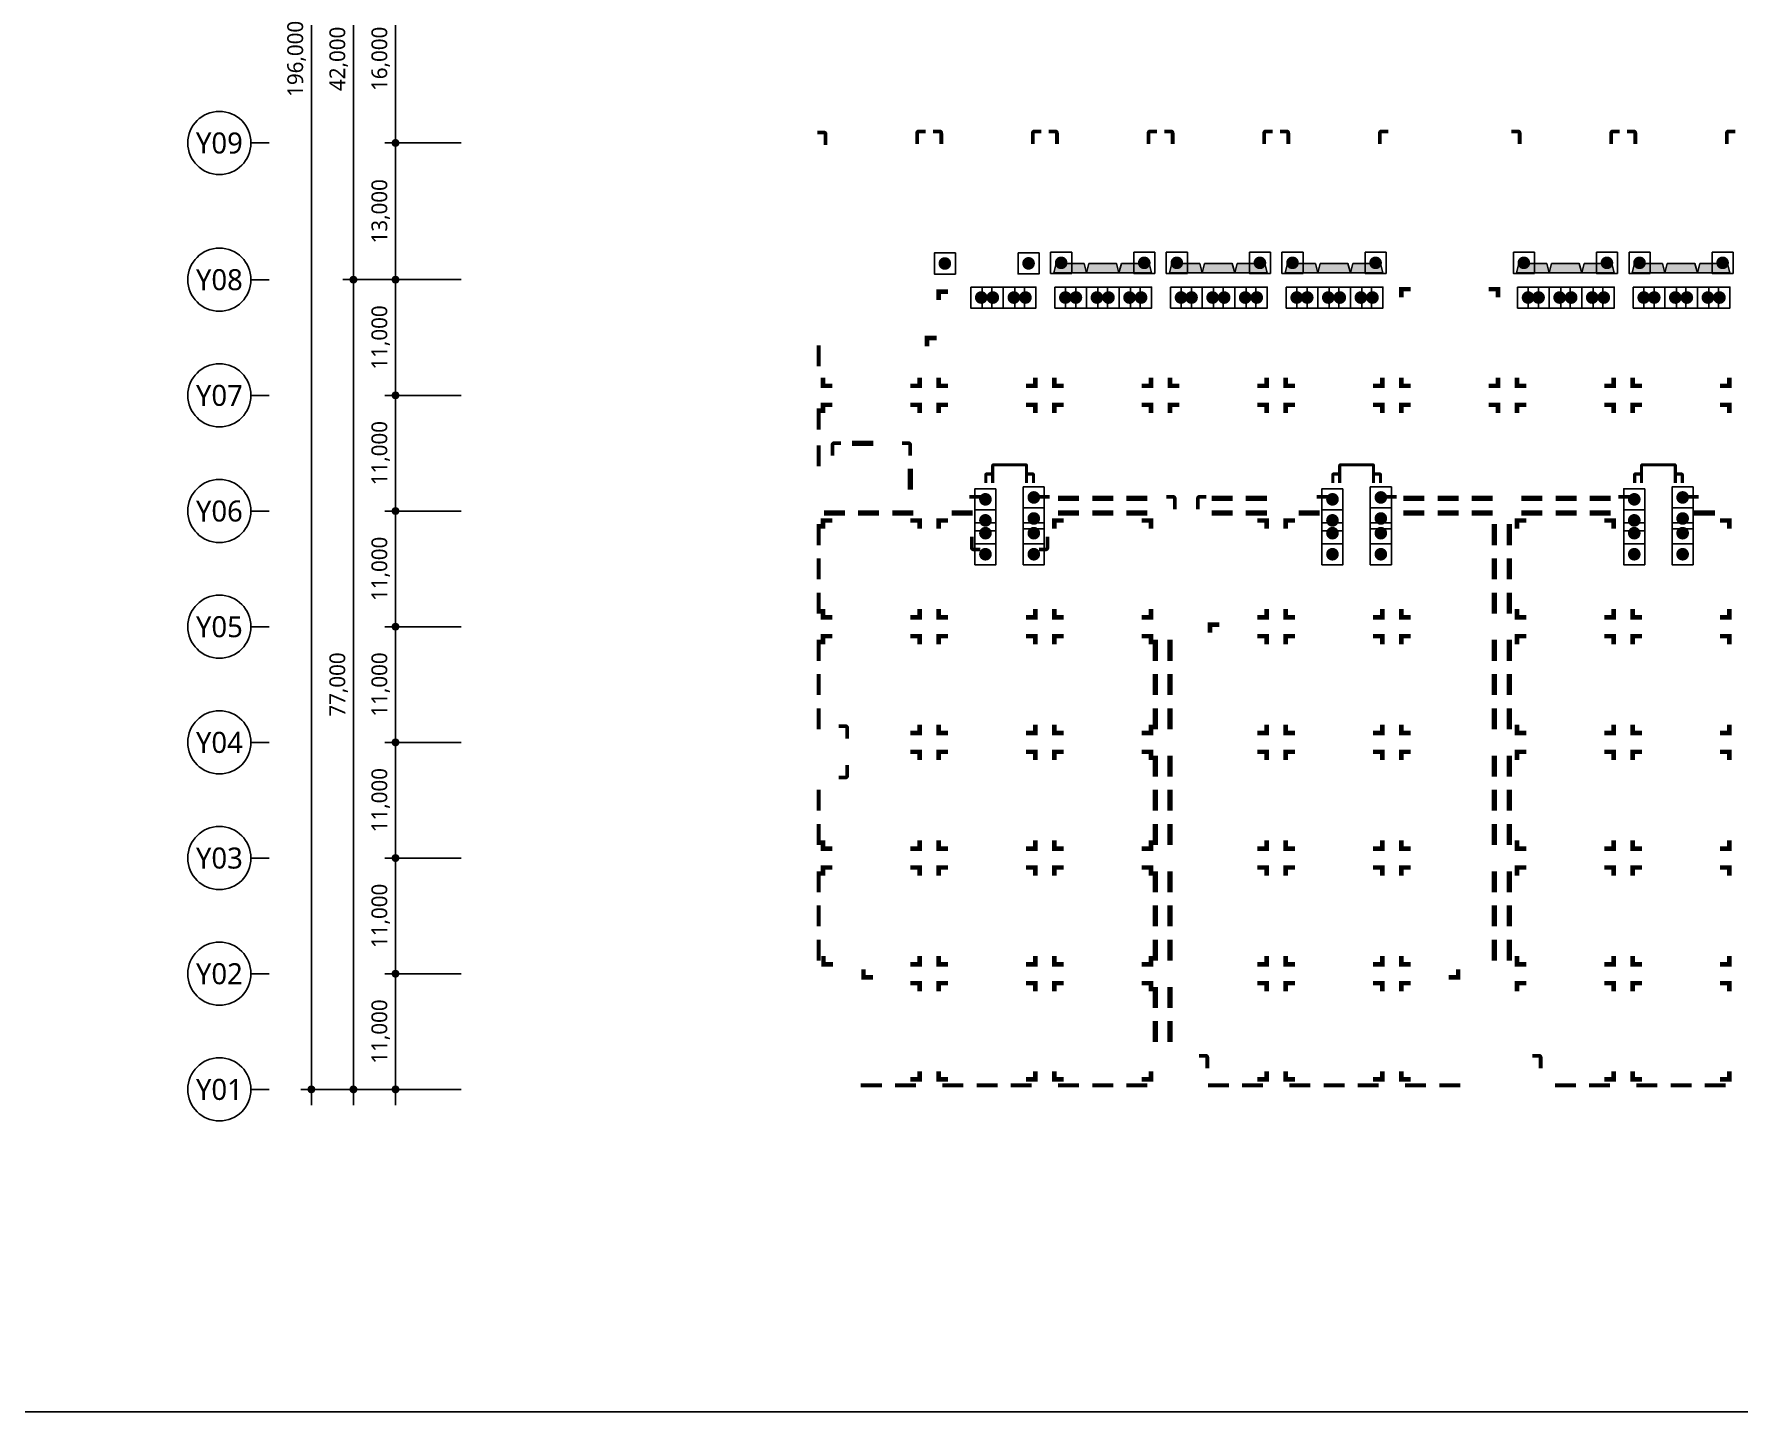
# Model space of a CAD drawing. Header units: millimetres. Extents: x 1037297 to 2672297, y 928637 to 1464837.
# Drawn here: x 1434797 to 1596915, y 928637 to 1059661 of the extents above; entities that cross this region are included whole.
import ezdxf
from ezdxf.enums import TextEntityAlignment as Align

# ---------------------------------------------------------------- set-up
doc = ezdxf.new("R2010")
doc.units = ezdxf.units.MM
doc.header["$LTSCALE"] = 5
doc.header["$MEASUREMENT"] = 0
doc.header["$PDSIZE"] = -10
doc.linetypes.add('HIDDEN', pattern=[0.375, 0.25, -0.125])
doc.layers.get('0').update_dxf_attribs({"linetype": 'CONTINUOUS'})
doc.layers.get('Defpoints').update_dxf_attribs({"color": 153, "linetype": 'CONTINUOUS'})
for name, color, linetype, lineweight in [('A-AXIS-BUBL', 7, 'CONTINUOUS', 25), ('A-DIMS', 7, 'CONTINUOUS', 25), ('A-XXXX-SYMB', 7, 'CONTINUOUS', 25), ('A-XXXX-TXT2', 3, 'CONTINUOUS', 25)]:
    doc.layers.add(name, color=color, linetype=linetype, lineweight=lineweight)
doc.layers.add('볼라드', color=4, linetype='CONTINUOUS')
doc.styles.add('HY울릉도L', font='')
doc.styles.add('맑은고딕', font='malgun.ttf')
doc.styles.get('HY울릉도L').set_extended_font_data('HYwulM')
doc.dimstyles.new('CDIM', dxfattribs={"dimtxt": 3, "dimasz": 1.5, "dimexe": 2, "dimexo": 1, "dimgap": 1, "dimtad": 1, "dimdec": 0, "dimrnd": 0.5, "dimzin": 0, "dimdsep": 32, "dimlunit": 6, "dimtxsty": 'HY울릉도L', "dimblk1": '_CIDOT', "dimblk2": '_CIDOT', "dimsah": 1, "dimcen": 5.5, "dimclrd": 2, "dimclre": 2, "dimclrt": 7, "dimadec": 0, "dimazin": 0, "dimtfac": 1, "dimtdec": 0, "dimtix": 1, "dimtmove": 2, "dimatfit": 1, "dimldrblk": '_CIDOT', "dimfxl": 1, "dimtolj": 1, "dimtzin": 0, "dimlwd": -1, "dimarcsym": 0})

# ---------------------------------------------------------------- blocks, each defined once
blk = doc.blocks.new('_CIDOT')
at = {"color": 0, "linetype": 'ByBlock'}
blk.add_line((2, 0), (-1, 0), dxfattribs=at)
at = {"color": 0, "linetype": 'ByBlock', "const_width": 0.5}
blk.add_lwpolyline([(-0.25, 0, 1), (0.25, 0, 1)], format="xyb", close=True, dxfattribs=at)
blk = doc.blocks.new('*D4')
at = {"layer": 'A-DIMS', "lineweight": -2, "transparency": 16777216}
for p, q in [((93193, 67121), (85943, 67121)), ((93193, 56121), (85943, 56121))]:
    blk.add_line(p, q, dxfattribs=at)
at = {"layer": 'A-DIMS', "transparency": 16777216}
blk.add_line((86943, 56871), (86943, 66371), dxfattribs=at)
at = {"layer": 'Defpoints', "color": 0, "transparency": 16777216}
for p in [(86943, 67121), (93693, 67121), (93693, 56121)]:
    blk.add_point(p, dxfattribs=at)
at = {"layer": 'A-DIMS', "transparency": 16777216, "xscale": 750, "yscale": 750, "zscale": 750}
for p, rotation in [((86943, 67121), 90), ((86943, 56121), 270)]:
    blk.add_blockref('_CIDOT', p, dxfattribs=dict(at, rotation=rotation))
at = {"layer": 'A-DIMS', "color": 3, "transparency": 16777216, "insert": (85538, 61621), "char_height": 1500, "attachment_point": 5, "rotation": 90, "style": '맑은고딕'}
blk.add_mtext('\\A1;11,000', dxfattribs=at)
blk = doc.blocks.new('*D5')
at = {"layer": 'A-DIMS', "lineweight": -2, "transparency": 16777216}
for p, q in [((93193, 78121), (85943, 78121)), ((93193, 67121), (85943, 67121))]:
    blk.add_line(p, q, dxfattribs=at)
at = {"layer": 'A-DIMS', "transparency": 16777216}
blk.add_line((86943, 67871), (86943, 77371), dxfattribs=at)
at = {"layer": 'Defpoints', "color": 0, "transparency": 16777216}
for p in [(86943, 78121), (93693, 78121), (93693, 67121)]:
    blk.add_point(p, dxfattribs=at)
at = {"layer": 'A-DIMS', "transparency": 16777216, "xscale": 750, "yscale": 750, "zscale": 750}
for p, rotation in [((86943, 78121), 90), ((86943, 67121), 270)]:
    blk.add_blockref('_CIDOT', p, dxfattribs=dict(at, rotation=rotation))
at = {"layer": 'A-DIMS', "color": 3, "transparency": 16777216, "insert": (85538, 72621), "char_height": 1500, "attachment_point": 5, "rotation": 90, "style": '맑은고딕'}
blk.add_mtext('\\A1;11,000', dxfattribs=at)
blk = doc.blocks.new('*D6')
at = {"layer": 'A-DIMS', "lineweight": -2, "transparency": 16777216}
for p, q in [((93193, 89121), (85943, 89121)), ((93193, 78121), (85943, 78121))]:
    blk.add_line(p, q, dxfattribs=at)
at = {"layer": 'A-DIMS', "transparency": 16777216}
blk.add_line((86943, 78871), (86943, 88371), dxfattribs=at)
at = {"layer": 'Defpoints', "color": 0, "transparency": 16777216}
for p in [(86943, 89121), (93693, 89121), (93693, 78121)]:
    blk.add_point(p, dxfattribs=at)
at = {"layer": 'A-DIMS', "transparency": 16777216, "xscale": 750, "yscale": 750, "zscale": 750}
for p, rotation in [((86943, 89121), 90), ((86943, 78121), 270)]:
    blk.add_blockref('_CIDOT', p, dxfattribs=dict(at, rotation=rotation))
at = {"layer": 'A-DIMS', "color": 3, "transparency": 16777216, "insert": (85538, 83621), "char_height": 1500, "attachment_point": 5, "rotation": 90, "style": '맑은고딕'}
blk.add_mtext('\\A1;11,000', dxfattribs=at)
blk = doc.blocks.new('*D7')
at = {"layer": 'A-DIMS', "lineweight": -2, "transparency": 16777216}
for p, q in [((93193, 100121), (85943, 100121)), ((93193, 89121), (85943, 89121))]:
    blk.add_line(p, q, dxfattribs=at)
at = {"layer": 'A-DIMS', "transparency": 16777216}
blk.add_line((86943, 89871), (86943, 99371), dxfattribs=at)
at = {"layer": 'Defpoints', "color": 0, "transparency": 16777216}
for p in [(86943, 100121), (93693, 100121), (93693, 89121)]:
    blk.add_point(p, dxfattribs=at)
at = {"layer": 'A-DIMS', "transparency": 16777216, "xscale": 750, "yscale": 750, "zscale": 750}
for p, rotation in [((86943, 100121), 90), ((86943, 89121), 270)]:
    blk.add_blockref('_CIDOT', p, dxfattribs=dict(at, rotation=rotation))
at = {"layer": 'A-DIMS', "color": 3, "transparency": 16777216, "insert": (85538, 94621), "char_height": 1500, "attachment_point": 5, "rotation": 90, "style": '맑은고딕'}
blk.add_mtext('\\A1;11,000', dxfattribs=at)
blk = doc.blocks.new('*D8')
at = {"layer": 'A-DIMS', "lineweight": -2, "transparency": 16777216}
for p, q in [((93193, 111121), (85943, 111121)), ((93193, 100121), (85943, 100121))]:
    blk.add_line(p, q, dxfattribs=at)
at = {"layer": 'A-DIMS', "transparency": 16777216}
blk.add_line((86943, 100871), (86943, 110371), dxfattribs=at)
at = {"layer": 'Defpoints', "color": 0, "transparency": 16777216}
for p in [(86943, 111121), (93693, 111121), (93693, 100121)]:
    blk.add_point(p, dxfattribs=at)
at = {"layer": 'A-DIMS', "transparency": 16777216, "xscale": 750, "yscale": 750, "zscale": 750}
for p, rotation in [((86943, 111121), 90), ((86943, 100121), 270)]:
    blk.add_blockref('_CIDOT', p, dxfattribs=dict(at, rotation=rotation))
at = {"layer": 'A-DIMS', "color": 3, "transparency": 16777216, "insert": (85538, 105621), "char_height": 1500, "attachment_point": 5, "rotation": 90, "style": '맑은고딕'}
blk.add_mtext('\\A1;11,000', dxfattribs=at)
blk = doc.blocks.new('*D9')
at = {"layer": 'A-DIMS', "lineweight": -2, "transparency": 16777216}
for p, q in [((93193, 122121), (85943, 122121)), ((93193, 111121), (85943, 111121))]:
    blk.add_line(p, q, dxfattribs=at)
at = {"layer": 'A-DIMS', "transparency": 16777216}
blk.add_line((86943, 111871), (86943, 121371), dxfattribs=at)
at = {"layer": 'Defpoints', "color": 0, "transparency": 16777216}
for p in [(86943, 122121), (93693, 122121), (93693, 111121)]:
    blk.add_point(p, dxfattribs=at)
at = {"layer": 'A-DIMS', "transparency": 16777216, "xscale": 750, "yscale": 750, "zscale": 750}
for p, rotation in [((86943, 122121), 90), ((86943, 111121), 270)]:
    blk.add_blockref('_CIDOT', p, dxfattribs=dict(at, rotation=rotation))
at = {"layer": 'A-DIMS', "color": 3, "transparency": 16777216, "insert": (85538, 116621), "char_height": 1500, "attachment_point": 5, "rotation": 90, "style": '맑은고딕'}
blk.add_mtext('\\A1;11,000', dxfattribs=at)
blk = doc.blocks.new('*D10')
at = {"layer": 'A-DIMS', "lineweight": -2, "transparency": 16777216}
for p, q in [((93193, 135121), (85943, 135121)), ((93193, 122121), (85943, 122121))]:
    blk.add_line(p, q, dxfattribs=at)
at = {"layer": 'A-DIMS', "transparency": 16777216}
blk.add_line((86943, 122871), (86943, 134371), dxfattribs=at)
at = {"layer": 'Defpoints', "color": 0, "transparency": 16777216}
for p in [(86943, 135121), (93693, 135121), (93693, 122121)]:
    blk.add_point(p, dxfattribs=at)
at = {"layer": 'A-DIMS', "transparency": 16777216, "xscale": 750, "yscale": 750, "zscale": 750}
for p, rotation in [((86943, 135121), 90), ((86943, 122121), 270)]:
    blk.add_blockref('_CIDOT', p, dxfattribs=dict(at, rotation=rotation))
at = {"layer": 'A-DIMS', "color": 3, "transparency": 16777216, "insert": (85538, 128621), "char_height": 1500, "attachment_point": 5, "rotation": 90, "style": '맑은고딕'}
blk.add_mtext('\\A1;13,000', dxfattribs=at)
blk = doc.blocks.new('*D11')
at = {"layer": 'A-DIMS', "lineweight": -2, "transparency": 16777216}
for p, q in [((93193, 151121), (85943, 151121)), ((93193, 135121), (85943, 135121))]:
    blk.add_line(p, q, dxfattribs=at)
at = {"layer": 'A-DIMS', "transparency": 16777216}
blk.add_line((86943, 135871), (86943, 150371), dxfattribs=at)
at = {"layer": 'Defpoints', "color": 0, "transparency": 16777216}
for p in [(86943, 151121), (93693, 151121), (93693, 135121)]:
    blk.add_point(p, dxfattribs=at)
at = {"layer": 'A-DIMS', "transparency": 16777216, "xscale": 750, "yscale": 750, "zscale": 750}
for p, rotation in [((86943, 151121), 90), ((86943, 135121), 270)]:
    blk.add_blockref('_CIDOT', p, dxfattribs=dict(at, rotation=rotation))
at = {"layer": 'A-DIMS', "color": 3, "transparency": 16777216, "insert": (85538, 143121), "char_height": 1500, "attachment_point": 5, "rotation": 90, "style": '맑은고딕'}
blk.add_mtext('\\A1;16,000', dxfattribs=at)
blk = doc.blocks.new('*D20')
at = {"layer": 'A-DIMS', "lineweight": -2, "transparency": 16777216}
for p, q in [((93193, 122121), (81943, 122121)), ((93193, 45121), (81943, 45121))]:
    blk.add_line(p, q, dxfattribs=at)
at = {"layer": 'A-DIMS', "transparency": 16777216}
blk.add_line((82943, 45871), (82943, 121371), dxfattribs=at)
at = {"layer": 'Defpoints', "color": 0, "transparency": 16777216}
for p in [(82943, 122121), (93693, 122121), (93693, 45121)]:
    blk.add_point(p, dxfattribs=at)
at = {"layer": 'A-DIMS', "transparency": 16777216, "xscale": 750, "yscale": 750, "zscale": 750}
for p, rotation in [((82943, 122121), 90), ((82943, 45121), 270)]:
    blk.add_blockref('_CIDOT', p, dxfattribs=dict(at, rotation=rotation))
at = {"layer": 'A-DIMS', "color": 3, "transparency": 16777216, "insert": (81542, 83621), "char_height": 1500, "attachment_point": 5, "rotation": 90, "style": '맑은고딕'}
blk.add_mtext('\\A1;77,000', dxfattribs=at)
blk = doc.blocks.new('*D21')
at = {"layer": 'A-DIMS', "lineweight": -2, "transparency": 16777216}
for p, q in [((93193, 241121), (77943, 241121)), ((93193, 45121), (77943, 45121))]:
    blk.add_line(p, q, dxfattribs=at)
at = {"layer": 'A-DIMS', "transparency": 16777216}
blk.add_line((78943, 45871), (78943, 240371), dxfattribs=at)
at = {"layer": 'Defpoints', "color": 0, "transparency": 16777216}
for p in [(78943, 241121), (93693, 241121), (93693, 45121)]:
    blk.add_point(p, dxfattribs=at)
at = {"layer": 'A-DIMS', "transparency": 16777216, "xscale": 750, "yscale": 750, "zscale": 750}
for p, rotation in [((78943, 241121), 90), ((78943, 45121), 270)]:
    blk.add_blockref('_CIDOT', p, dxfattribs=dict(at, rotation=rotation))
at = {"layer": 'A-DIMS', "color": 3, "transparency": 16777216, "insert": (77538, 143121), "char_height": 1500, "attachment_point": 5, "rotation": 90, "style": '맑은고딕'}
blk.add_mtext('\\A1;196,000', dxfattribs=at)
blk = doc.blocks.new('*D22')
at = {"layer": 'A-DIMS', "lineweight": -2, "transparency": 16777216}
for p, q in [((93193, 56121), (85943, 56121)), ((93193, 45121), (85943, 45121))]:
    blk.add_line(p, q, dxfattribs=at)
at = {"layer": 'A-DIMS', "transparency": 16777216}
blk.add_line((86943, 45871), (86943, 55371), dxfattribs=at)
at = {"layer": 'Defpoints', "color": 0, "transparency": 16777216}
for p in [(86943, 56121), (93693, 56121), (93693, 45121)]:
    blk.add_point(p, dxfattribs=at)
at = {"layer": 'A-DIMS', "transparency": 16777216, "xscale": 750, "yscale": 750, "zscale": 750}
for p, rotation in [((86943, 56121), 90), ((86943, 45121), 270)]:
    blk.add_blockref('_CIDOT', p, dxfattribs=dict(at, rotation=rotation))
at = {"layer": 'A-DIMS', "color": 3, "transparency": 16777216, "insert": (85538, 50621), "char_height": 1500, "attachment_point": 5, "rotation": 90, "style": '맑은고딕'}
blk.add_mtext('\\A1;11,000', dxfattribs=at)
blk = doc.blocks.new('*D23')
at = {"layer": 'A-DIMS', "lineweight": -2, "transparency": 16777216}
for p, q in [((93193, 164121), (81943, 164121)), ((93193, 122121), (81943, 122121))]:
    blk.add_line(p, q, dxfattribs=at)
at = {"layer": 'A-DIMS', "transparency": 16777216}
blk.add_line((82943, 122871), (82943, 163371), dxfattribs=at)
at = {"layer": 'Defpoints', "color": 0, "transparency": 16777216}
for p in [(82943, 164121), (93693, 164121), (93693, 122121)]:
    blk.add_point(p, dxfattribs=at)
at = {"layer": 'A-DIMS', "transparency": 16777216, "xscale": 750, "yscale": 750, "zscale": 750}
for p, rotation in [((82943, 164121), 90), ((82943, 122121), 270)]:
    blk.add_blockref('_CIDOT', p, dxfattribs=dict(at, rotation=rotation))
at = {"layer": 'A-DIMS', "color": 3, "transparency": 16777216, "insert": (81542, 143121), "char_height": 1500, "attachment_point": 5, "rotation": 90, "style": '맑은고딕'}
blk.add_mtext('\\A1;42,000', dxfattribs=at)
blk = doc.blocks.new('차량보호대1')
at = {"layer": 'A-XXXX-SYMB', "color": 4, "linetype": 'Continuous'}
blk.add_lwpolyline([(458063, -65474), (462262, -65474), (462622, -66872), (457703, -66872)], close=True, dxfattribs=at)
blk.add_solid([(458063, -65474), (462262, -65474), (457703, -66872), (462622, -66872)], dxfattribs=at)
blk = doc.blocks.new('A$C542C6F25')
at = {"layer": 'A-XXXX-SYMB', "color": 3, "linetype": 'Continuous'}
blk.add_lwpolyline([(0, 268), (2000, 268), (2000, 2268), (0, 2268)], close=True, dxfattribs=at)
at = {"layer": 'A-XXXX-SYMB', "color": 3, "linetype": 'Continuous', "const_width": 600}
blk.add_lwpolyline([(700, 1268, 1), (1300, 1268, 1)], format="xyb", close=True, dxfattribs=at)
blk = doc.blocks.new('볼라드-4')
at = {"layer": '볼라드', "const_width": 300}
for points in [[(171021, 140085), (170453, 140085, -0.4142136), (170363, 140175), (170363, 140953)], [(172631, 139216), (171111, 139216, -0.4142136), (171021, 139306), (171021, 140953)], [(172631, 139216), (174151, 139216, 0.4142136), (174241, 139306), (174241, 140953)], [(174241, 140085), (174809, 140085, 0.4142136), (174899, 140175), (174899, 140953)]]:
    blk.add_lwpolyline(points, format="xyb", dxfattribs=at)
blk = doc.blocks.new('DIM(210222)')
for p, q in [((74943, 135120.6), (73193, 135120.6)), ((74943, 122120.6), (73193, 122120.6)), ((74943, 111120.6), (73193, 111120.6)), ((74943, 100120.6), (73193, 100120.6)), ((74943, 89120.6), (73193, 89120.6)), ((74943, 78120.6), (73193, 78120.6)), ((74943, 67120.6), (73193, 67120.6)), ((74943, 56120.6), (73193, 56120.6)), ((74943, 45120.6), (73193, 45120.6))]:
    blk.add_line(p, q)
at = {"layer": 'A-AXIS-BUBL', "ltscale": 0.2}
for centre in [(70193, 135120.6), (70193, 122120.6), (70193, 111120.6), (70193, 100120.6), (70193, 89120.6), (70193, 78120.6), (70193, 67120.6), (70193, 56120.6), (70193, 45120.6)]:
    blk.add_circle(centre, 3000, dxfattribs=at)
at = {"layer": 'A-XXXX-TXT2', "ltscale": 0.2, "style": '맑은고딕'}
for s, p in [('Y09', (70193, 135120.6)), ('Y08', (70193, 122120.6)), ('Y07', (70193, 111120.6)), ('Y06', (70193, 100120.6)), ('Y05', (70193, 89120.6)), ('Y04', (70193, 78120.6)), ('Y03', (70193, 67120.6)), ('Y02', (70193, 56120.6)), ('Y01', (70193, 45120.6))]:
    blk.add_text(s, height=2000, dxfattribs=at).set_placement(p, align=Align.MIDDLE)
at = {"layer": 'A-DIMS'}
for p1, p2, distance, picture, middle in [((93693, 45120.6), (93693, 241120.6), 14750, '*D21', (77538.1, 143120.6)), ((93693, 122120.6), (93693, 164120.6), 10750, '*D23', (81542.2, 143120.6)), ((93693, 135120.6), (93693, 151120.6), 6750, '*D11', (85538.1, 143120.6)), ((93693, 122120.6), (93693, 135120.6), 6750, '*D10', (85538.1, 128620.6)), ((93693, 45120.6), (93693, 122120.6), 10750, '*D20', (81542.2, 83620.6)), ((93693, 111120.6), (93693, 122120.6), 6750, '*D9', (85538.1, 116620.6)), ((93693, 100120.6), (93693, 111120.6), 6750, '*D8', (85538.1, 105620.6)), ((93693, 89120.6), (93693, 100120.6), 6750, '*D7', (85538.1, 94620.6)), ((93693, 78120.6), (93693, 89120.6), 6750, '*D6', (85538.1, 83620.6)), ((93693, 67120.6), (93693, 78120.6), 6750, '*D5', (85538.1, 72620.6)), ((93693, 56120.6), (93693, 67120.6), 6750, '*D4', (85538.1, 61620.6)), ((93693, 45120.6), (93693, 56120.6), 6750, '*D22', (85538.1, 50620.6))]:
    dim = blk.add_aligned_dim(p1=p1, p2=p2, distance=distance, dimstyle='CDIM', override={"dimscale": 500, "dimtxsty": '맑은고딕', "dimclrd": 256, "dimclre": 256, "dimclrt": 3}, dxfattribs=at)
    dim.commit()
    dim.dimension.update_dxf_attribs({"geometry": picture, "text_midpoint": middle})

msp = doc.modelspace()

# ---------------------------------------------------------------- linework, layer by layer
msp.add_line((1037297, 928637), (1756047, 928637))
at = {"layer": 'A-XXXX-SYMB', "linetype": 'Continuous', "const_width": 360}
for points in [[(1519565, 1050408), (1518945, 1050408, 0.4142136), (1518765, 1050228), (1518765, 1049208)], [(1520265, 1050408), (1520885, 1050408, -0.4142136), (1521065, 1050228), (1521065, 1049208)], [(1530565, 1050408), (1529945, 1050408, 0.4142136), (1529765, 1050228), (1529765, 1049208)], [(1531265, 1050408), (1531885, 1050408, -0.4142136), (1532065, 1050228), (1532065, 1049208)], [(1541565, 1050408), (1540945, 1050408, 0.4142136), (1540765, 1050228), (1540765, 1049208)], [(1542265, 1050408), (1542885, 1050408, -0.4142136), (1543065, 1050228), (1543065, 1049208)], [(1552565, 1050408), (1551945, 1050408, 0.4142136), (1551765, 1050228), (1551765, 1049208)], [(1553265, 1050408), (1553885, 1050408, -0.4142136), (1554065, 1050228), (1554065, 1049208)], [(1563565, 1050408), (1562945, 1050408, 0.4142136), (1562765, 1050228), (1562765, 1049208)], [(1575265, 1050408), (1575885, 1050408, -0.4142136), (1576065, 1050228), (1576065, 1049208)], [(1585565, 1050408), (1584945, 1050408, 0.4142136), (1584765, 1050228), (1584765, 1049208)], [(1586265, 1050408), (1586885, 1050408, -0.4142136), (1587065, 1050228), (1587065, 1049208)], [(1596565, 1050408), (1595945, 1050408, 0.4142136), (1595765, 1050228), (1595765, 1049208)], [(1509265, 1050308), (1509885, 1050308, -0.4142136), (1510065, 1050128), (1510065, 1049108)], [(1511515, 1020758), (1510895, 1020758, 0.4142136), (1510715, 1020578), (1510715, 1019558)], [(1517315, 1020758), (1517935, 1020758, -0.4142136), (1518115, 1020578), (1518115, 1019558)], [(1542465, 1015658), (1543085, 1015658, -0.4142136), (1543265, 1015478), (1543265, 1014458)], [(1546265, 1015658), (1545645, 1015658, 0.4142136), (1545465, 1015478), (1545465, 1014458)], [(1524765, 1010658), (1524145, 1010658, -0.4142136), (1523965, 1010838), (1523965, 1011858)], [(1530365, 1010658), (1530985, 1010658, 0.4142136), (1531165, 1010838), (1531165, 1011858)], [(1511315, 993858), (1511935, 993858, -0.4142136), (1512115, 993678), (1512115, 992658)], [(1511315, 988958), (1511935, 988958, 0.4142136), (1512115, 989138), (1512115, 990158)], [(1545565, 962508), (1546185, 962508, -0.4142136), (1546365, 962328), (1546365, 961308)], [(1577265, 962508), (1577885, 962508, -0.4142136), (1578065, 962328), (1578065, 961308)]]:
    msp.add_lwpolyline(points, format="xyb", dxfattribs=at)
at = {"layer": 'A-XXXX-SYMB', "color": 6, "linetype": 'Continuous', "const_width": 436}
for points in [[(1521715, 1035159), (1520815, 1035159), (1520815, 1034379)], [(1565715, 1035408), (1564815, 1035408), (1564815, 1034628)], [(1573115, 1035408), (1574015, 1035408), (1574015, 1034628)], [(1520615, 1030759), (1519715, 1030759), (1519715, 1029979)], [(1510715, 1026209), (1509815, 1026209), (1509815, 1026989)], [(1518115, 1026209), (1519015, 1026209), (1519015, 1026989)], [(1521715, 1026209), (1520815, 1026209), (1520815, 1026989)], [(1529115, 1026209), (1530015, 1026209), (1530015, 1026989)], [(1532715, 1026209), (1531815, 1026209), (1531815, 1026989)], [(1540115, 1026209), (1541015, 1026209), (1541015, 1026989)], [(1543715, 1026209), (1542815, 1026209), (1542815, 1026989)], [(1551115, 1026209), (1552015, 1026209), (1552015, 1026989)], [(1554715, 1026209), (1553815, 1026209), (1553815, 1026989)], [(1562115, 1026209), (1563015, 1026209), (1563015, 1026989)], [(1565715, 1026209), (1564815, 1026209), (1564815, 1026989)], [(1573115, 1026209), (1574015, 1026209), (1574015, 1026989)], [(1576715, 1026209), (1575815, 1026209), (1575815, 1026989)], [(1584115, 1026209), (1585015, 1026209), (1585015, 1026989)], [(1587715, 1026209), (1586815, 1026209), (1586815, 1026989)], [(1595115, 1026209), (1596015, 1026209), (1596015, 1026989)], [(1510715, 1024409), (1509815, 1024409), (1509815, 1023629)], [(1518115, 1024409), (1519015, 1024409), (1519015, 1023629)], [(1521715, 1024409), (1520815, 1024409), (1520815, 1023629)], [(1529115, 1024409), (1530015, 1024409), (1530015, 1023629)], [(1532715, 1024409), (1531815, 1024409), (1531815, 1023629)], [(1540115, 1024409), (1541015, 1024409), (1541015, 1023629)], [(1543715, 1024409), (1542815, 1024409), (1542815, 1023629)], [(1551115, 1024409), (1552015, 1024409), (1552015, 1023629)], [(1554715, 1024409), (1553815, 1024409), (1553815, 1023629)], [(1562115, 1024409), (1563015, 1024409), (1563015, 1023629)], [(1565715, 1024409), (1564815, 1024409), (1564815, 1023629)], [(1573115, 1024409), (1574015, 1024409), (1574015, 1023629)], [(1576715, 1024409), (1575815, 1024409), (1575815, 1023629)], [(1584115, 1024409), (1585015, 1024409), (1585015, 1023629)], [(1587715, 1024409), (1586815, 1024409), (1586815, 1023629)], [(1595115, 1024409), (1596015, 1024409), (1596015, 1023629)], [(1510715, 1013408), (1509815, 1013408), (1509815, 1012628)], [(1518115, 1013408), (1519015, 1013408), (1519015, 1012628)], [(1521715, 1013408), (1520815, 1013408), (1520815, 1012628)], [(1532715, 1013408), (1531815, 1013408), (1531815, 1012628)], [(1540115, 1013408), (1541015, 1013408), (1541015, 1012628)], [(1551115, 1013408), (1552015, 1013408), (1552015, 1012628)], [(1554715, 1013408), (1553815, 1013408), (1553815, 1012628)], [(1576715, 1013408), (1575815, 1013408), (1575815, 1012628)], [(1584115, 1013408), (1585015, 1013408), (1585015, 1012628)], [(1595115, 1013408), (1596015, 1013408), (1596015, 1012628)], [(1510715, 1004208), (1509815, 1004208), (1509815, 1004988)], [(1518115, 1004208), (1519015, 1004208), (1519015, 1004988)], [(1521715, 1004208), (1520815, 1004208), (1520815, 1004988)], [(1529115, 1004208), (1530015, 1004208), (1530015, 1004988)], [(1532715, 1004208), (1531815, 1004208), (1531815, 1004988)], [(1540115, 1004208), (1541015, 1004208), (1541015, 1004988)], [(1551115, 1004208), (1552015, 1004208), (1552015, 1004988)], [(1554715, 1004208), (1553815, 1004208), (1553815, 1004988)], [(1562115, 1004208), (1563015, 1004208), (1563015, 1004988)], [(1565715, 1004208), (1564815, 1004208), (1564815, 1004988)], [(1576715, 1004208), (1575815, 1004208), (1575815, 1004988)], [(1584115, 1004208), (1585015, 1004208), (1585015, 1004988)], [(1587715, 1004208), (1586815, 1004208), (1586815, 1004988)], [(1595115, 1004208), (1596015, 1004208), (1596015, 1004988)], [(1547515, 1003508), (1546615, 1003508), (1546615, 1002728)], [(1510715, 1002408), (1509815, 1002408), (1509815, 1001628)], [(1518115, 1002408), (1519015, 1002408), (1519015, 1001628)], [(1521715, 1002408), (1520815, 1002408), (1520815, 1001628)], [(1529115, 1002408), (1530015, 1002408), (1530015, 1001628)], [(1532715, 1002408), (1531815, 1002408), (1531815, 1001628)], [(1540115, 1002408), (1541015, 1002408), (1541015, 1001628)], [(1551115, 1002408), (1552015, 1002408), (1552015, 1001628)], [(1554715, 1002408), (1553815, 1002408), (1553815, 1001628)], [(1562115, 1002408), (1563015, 1002408), (1563015, 1001628)], [(1565715, 1002408), (1564815, 1002408), (1564815, 1001628)], [(1576715, 1002408), (1575815, 1002408), (1575815, 1001628)], [(1584115, 1002408), (1585015, 1002408), (1585015, 1001628)], [(1587715, 1002408), (1586815, 1002408), (1586815, 1001628)], [(1595115, 1002408), (1596015, 1002408), (1596015, 1001628)], [(1518115, 993208), (1519015, 993208), (1519015, 993988)], [(1521715, 993208), (1520815, 993208), (1520815, 993988)], [(1529115, 993208), (1530015, 993208), (1530015, 993988)], [(1532715, 993208), (1531815, 993208), (1531815, 993988)], [(1540115, 993208), (1541015, 993208), (1541015, 993988)], [(1551115, 993208), (1552015, 993208), (1552015, 993988)], [(1554715, 993208), (1553815, 993208), (1553815, 993988)], [(1562115, 993208), (1563015, 993208), (1563015, 993988)], [(1565715, 993208), (1564815, 993208), (1564815, 993988)], [(1576715, 993208), (1575815, 993208), (1575815, 993988)], [(1584115, 993208), (1585015, 993208), (1585015, 993988)], [(1587715, 993208), (1586815, 993208), (1586815, 993988)], [(1595115, 993208), (1596015, 993208), (1596015, 993988)], [(1518115, 991408), (1519015, 991408), (1519015, 990628)], [(1521715, 991408), (1520815, 991408), (1520815, 990628)], [(1529115, 991408), (1530015, 991408), (1530015, 990628)], [(1532715, 991408), (1531815, 991408), (1531815, 990628)], [(1540115, 991408), (1541015, 991408), (1541015, 990628)], [(1551115, 991408), (1552015, 991408), (1552015, 990628)], [(1554715, 991408), (1553815, 991408), (1553815, 990628)], [(1562115, 991408), (1563015, 991408), (1563015, 990628)], [(1565715, 991408), (1564815, 991408), (1564815, 990628)], [(1576715, 991408), (1575815, 991408), (1575815, 990628)], [(1584115, 991408), (1585015, 991408), (1585015, 990628)], [(1587715, 991408), (1586815, 991408), (1586815, 990628)], [(1595115, 991408), (1596015, 991408), (1596015, 990628)], [(1510715, 982208), (1509815, 982208), (1509815, 982988)], [(1518115, 982208), (1519015, 982208), (1519015, 982988)], [(1521715, 982208), (1520815, 982208), (1520815, 982988)], [(1529115, 982208), (1530015, 982208), (1530015, 982988)], [(1532715, 982208), (1531815, 982208), (1531815, 982988)], [(1540115, 982208), (1541015, 982208), (1541015, 982988)], [(1551115, 982208), (1552015, 982208), (1552015, 982988)], [(1554715, 982208), (1553815, 982208), (1553815, 982988)], [(1562115, 982208), (1563015, 982208), (1563015, 982988)], [(1565715, 982208), (1564815, 982208), (1564815, 982988)], [(1576715, 982208), (1575815, 982208), (1575815, 982988)], [(1584115, 982208), (1585015, 982208), (1585015, 982988)], [(1587715, 982208), (1586815, 982208), (1586815, 982988)], [(1595115, 982208), (1596015, 982208), (1596015, 982988)], [(1510715, 980408), (1509815, 980408), (1509815, 979628)], [(1518115, 980408), (1519015, 980408), (1519015, 979628)], [(1521715, 980408), (1520815, 980408), (1520815, 979628)], [(1529115, 980408), (1530015, 980408), (1530015, 979628)], [(1532715, 980408), (1531815, 980408), (1531815, 979628)], [(1540115, 980408), (1541015, 980408), (1541015, 979628)], [(1551115, 980408), (1552015, 980408), (1552015, 979628)], [(1554715, 980408), (1553815, 980408), (1553815, 979628)], [(1562115, 980408), (1563015, 980408), (1563015, 979628)], [(1565715, 980408), (1564815, 980408), (1564815, 979628)], [(1576715, 980408), (1575815, 980408), (1575815, 979628)], [(1584115, 980408), (1585015, 980408), (1585015, 979628)], [(1587715, 980408), (1586815, 980408), (1586815, 979628)], [(1595115, 980408), (1596015, 980408), (1596015, 979628)], [(1510765, 971208), (1509865, 971208), (1509865, 971988)], [(1518115, 971208), (1519015, 971208), (1519015, 971988)], [(1521715, 971208), (1520815, 971208), (1520815, 971988)], [(1529115, 971208), (1530015, 971208), (1530015, 971988)], [(1532715, 971208), (1531815, 971208), (1531815, 971988)], [(1540115, 971208), (1541015, 971208), (1541015, 971988)], [(1551115, 971208), (1552015, 971208), (1552015, 971988)], [(1554715, 971208), (1553815, 971208), (1553815, 971988)], [(1562115, 971208), (1563015, 971208), (1563015, 971988)], [(1565715, 971208), (1564815, 971208), (1564815, 971988)], [(1576715, 971208), (1575815, 971208), (1575815, 971988)], [(1584115, 971208), (1585015, 971208), (1585015, 971988)], [(1587715, 971208), (1586815, 971208), (1586815, 971988)], [(1595115, 971208), (1596015, 971208), (1596015, 971988)], [(1514565, 969958), (1513665, 969958), (1513665, 970738)], [(1518115, 969408), (1519015, 969408), (1519015, 968628)], [(1521715, 969408), (1520815, 969408), (1520815, 968628)], [(1529115, 969408), (1530015, 969408), (1530015, 968628)], [(1532715, 969408), (1531815, 969408), (1531815, 968628)], [(1540115, 969408), (1541015, 969408), (1541015, 968628)], [(1551115, 969408), (1552015, 969408), (1552015, 968628)], [(1554715, 969408), (1553815, 969408), (1553815, 968628)], [(1562115, 969408), (1563015, 969408), (1563015, 968628)], [(1565715, 969408), (1564815, 969408), (1564815, 968628)], [(1569315, 969958), (1570215, 969958), (1570215, 970738)], [(1576715, 969408), (1575815, 969408), (1575815, 968628)], [(1584115, 969408), (1585015, 969408), (1585015, 968628)], [(1587715, 969408), (1586815, 969408), (1586815, 968628)], [(1595115, 969408), (1596015, 969408), (1596015, 968628)], [(1518115, 960258), (1519015, 960258), (1519015, 961038)], [(1521715, 960258), (1520815, 960258), (1520815, 961038)], [(1529115, 960258), (1530015, 960258), (1530015, 961038)], [(1532715, 960258), (1531815, 960258), (1531815, 961038)], [(1540115, 960258), (1541015, 960258), (1541015, 961038)], [(1551115, 960258), (1552015, 960258), (1552015, 961038)], [(1554715, 960258), (1553815, 960258), (1553815, 961038)], [(1562115, 960258), (1563015, 960258), (1563015, 961038)], [(1565715, 960258), (1564815, 960258), (1564815, 961038)], [(1584115, 960258), (1585015, 960258), (1585015, 961038)], [(1587715, 960258), (1586815, 960258), (1586815, 961038)], [(1595115, 960258), (1596015, 960258), (1596015, 961038)]]:
    msp.add_lwpolyline(points, dxfattribs=at)
at = {"layer": 'A-XXXX-SYMB', "color": 2, "linetype": 'Continuous', "const_width": 360}
for points in [[(1509404, 1030058), (1509404, 1028058)], [(1509404, 1024057), (1509404, 1022057)], [(1509404, 1020561), (1509404, 1018561)], [(1509404, 1013058), (1509404, 1011058)], [(1509404, 1009808), (1509404, 1007808)], [(1509404, 1006558), (1509404, 1004558)], [(1509404, 1002058), (1509404, 1000058)], [(1509404, 998808), (1509404, 996808)], [(1509404, 995558), (1509404, 993558)], [(1509404, 987808), (1509404, 985808)], [(1509404, 984558), (1509404, 982558)], [(1509404, 980058), (1509404, 978058)], [(1509404, 976808), (1509404, 974808)], [(1509404, 973558), (1509404, 971558)], [(1513415, 959697), (1515415, 959697)], [(1516665, 959697), (1518665, 959697)], [(1521165, 959697), (1523165, 959697)], [(1524415, 959697), (1526415, 959697)], [(1527665, 959697), (1529665, 959697)], [(1532165, 959697), (1534165, 959697)], [(1535415, 959697), (1537415, 959697)], [(1538665, 959697), (1540665, 959697)], [(1546415, 959697), (1548415, 959697)], [(1549665, 959697), (1551665, 959697)], [(1554165, 959697), (1556165, 959697)], [(1557415, 959697), (1559415, 959697)], [(1560665, 959697), (1562665, 959697)], [(1565165, 959697), (1567165, 959697)], [(1568415, 959697), (1570415, 959697)], [(1579415, 959697), (1581415, 959697)], [(1582665, 959697), (1584665, 959697)], [(1587165, 959697), (1589165, 959697)], [(1590415, 959697), (1592415, 959697)], [(1593665, 959697), (1595665, 959697)]]:
    msp.add_lwpolyline(points, dxfattribs=at)
at = {"layer": 'A-XXXX-SYMB', "color": 3, "linetype": 'HIDDEN', "ltscale": 400, "const_width": 506}
for points in [[(1512591, 1020758), (1514591, 1020758)], [(1518115, 1018334), (1518115, 1016334)], [(1532165, 1015516), (1534165, 1015516)], [(1535415, 1015516), (1537415, 1015516)], [(1538665, 1015516), (1540665, 1015516)], [(1546776, 1015516), (1548776, 1015516)], [(1550026, 1015516), (1552026, 1015516)], [(1565004, 1015516), (1567004, 1015516)], [(1568254, 1015516), (1570254, 1015516)], [(1571504, 1015516), (1573504, 1015516)], [(1576234, 1015516), (1578234, 1015516)], [(1579484, 1015516), (1581484, 1015516)], [(1582734, 1015516), (1584734, 1015516)], [(1509900, 1014114), (1511900, 1014114)], [(1513150, 1014114), (1515150, 1014114)], [(1516400, 1014114), (1518400, 1014114)], [(1522050, 1014114), (1524050, 1014114)], [(1532165, 1014114), (1534165, 1014114)], [(1535415, 1014114), (1537415, 1014114)], [(1538665, 1014114), (1540665, 1014114)], [(1546776, 1014114), (1548776, 1014114)], [(1550026, 1014114), (1552026, 1014114)], [(1555049, 1014114), (1557049, 1014114)], [(1565004, 1014114), (1567004, 1014114)], [(1568254, 1014114), (1570254, 1014114)], [(1571504, 1014114), (1573504, 1014114)], [(1573671, 1013058), (1573671, 1011058)], [(1575073, 1013058), (1575073, 1011058)], [(1576234, 1014114), (1578234, 1014114)], [(1579484, 1014114), (1581484, 1014114)], [(1582734, 1014114), (1584734, 1014114)], [(1592643, 1014114), (1594643, 1014114)], [(1573671, 1009808), (1573671, 1007808)], [(1575073, 1009808), (1575073, 1007808)], [(1573671, 1006558), (1573671, 1004558)], [(1575073, 1006558), (1575073, 1004558)], [(1541421, 1002058), (1541421, 1000058)], [(1542823, 1002058), (1542823, 1000058)], [(1573671, 1002058), (1573671, 1000058)], [(1575073, 1002058), (1575073, 1000058)], [(1541421, 998808), (1541421, 996808)], [(1542823, 998808), (1542823, 996808)], [(1573671, 998808), (1573671, 996808)], [(1575073, 998808), (1575073, 996808)], [(1541421, 995558), (1541421, 993558)], [(1542823, 995558), (1542823, 993558)], [(1573671, 995558), (1573671, 993558)], [(1575073, 995558), (1575073, 993558)], [(1541421, 991058), (1541421, 989058)], [(1542823, 991058), (1542823, 989058)], [(1573671, 991058), (1573671, 989058)], [(1575073, 991058), (1575073, 989058)], [(1541421, 987808), (1541421, 985808)], [(1542823, 987808), (1542823, 985808)], [(1573671, 987808), (1573671, 985808)], [(1575073, 987808), (1575073, 985808)], [(1541421, 984558), (1541421, 982558)], [(1542823, 984558), (1542823, 982558)], [(1573671, 984558), (1573671, 982558)], [(1575073, 984558), (1575073, 982558)], [(1541421, 980058), (1541421, 978058)], [(1542823, 980058), (1542823, 978058)], [(1573671, 980058), (1573671, 978058)], [(1575073, 980058), (1575073, 978058)], [(1541421, 976808), (1541421, 974808)], [(1542823, 976808), (1542823, 974808)], [(1573671, 976808), (1573671, 974808)], [(1575073, 976808), (1575073, 974808)], [(1541421, 973558), (1541421, 971558)], [(1542823, 973558), (1542823, 971558)], [(1573671, 973558), (1573671, 971558)], [(1575073, 973558), (1575073, 971558)], [(1541421, 969058), (1541421, 967058)], [(1542823, 969058), (1542823, 967058)], [(1541421, 965808), (1541421, 963808)], [(1542823, 965808), (1542823, 963808)]]:
    msp.add_lwpolyline(points, dxfattribs=at)
at = {"layer": 'A-XXXX-SYMB', "linetype": 'Continuous', "const_width": 360}
for points in [[(1523747, 1015658), (1524883, 1015658)], [(1530247, 1015658), (1531383, 1015658)], [(1556747, 1015658), (1557883, 1015658)], [(1563247, 1015658), (1564383, 1015658)], [(1585447, 1015658), (1586583, 1015658)], [(1591947, 1015658), (1593083, 1015658)]]:
    msp.add_lwpolyline(points, dxfattribs=at)
at = {"layer": 'Defpoints'}
msp.add_lwpolyline([(1396672, 928637), (1618080, 928637), (1618080, 954596), (1756047, 954596), (1756047, 1196737), (1396672, 1196737)], close=True, dxfattribs=at)

# ---------------------------------------------------------------- block references
msp.add_blockref('DIM(210222)', (1382222, 914187))
at = {"layer": 'A-XXXX-SYMB', "color": 3, "linetype": 'Continuous', "rotation": 180}
for p in [(1522405, 1039114), (1530865, 1016866), (1563865, 1016866), (1592565, 1016866), (1526265, 1016686), (1559265, 1016686), (1587965, 1016686), (1526265, 1014686), (1530865, 1014866), (1559265, 1014686), (1563865, 1014866), (1587965, 1014686), (1592565, 1014866), (1526265, 1013466), (1530865, 1013466), (1559265, 1013466), (1563865, 1013466), (1587965, 1013466), (1592565, 1013466), (1526265, 1011466), (1530865, 1011466), (1559265, 1011466), (1563865, 1011466), (1587965, 1011466), (1592565, 1011466)]:
    msp.add_blockref('A$C542C6F25', p, dxfattribs=at)
at = {"layer": 'A-XXXX-SYMB', "color": 3, "linetype": 'Continuous', "xscale": -1, "rotation": 180}
for p in [(1528365, 1039126), (1531465, 1039176), (1539365, 1039176), (1542465, 1039176), (1550365, 1039176), (1553465, 1039176), (1561365, 1039176), (1575465, 1039176), (1583365, 1039176), (1586465, 1039176), (1594365, 1039176), (1523865, 1035876), (1524966, 1035876), (1526966, 1035876), (1528066, 1035876), (1531864, 1035876), (1532865, 1035876), (1534865, 1035876), (1535966, 1035876), (1537966, 1035876), (1539066, 1035876), (1542864, 1035876), (1543865, 1035876), (1545865, 1035876), (1546966, 1035876), (1548966, 1035876), (1550066, 1035876), (1553864, 1035876), (1554865, 1035876), (1556865, 1035876), (1557966, 1035876), (1559966, 1035876), (1561066, 1035876), (1575864, 1035876), (1576865, 1035876), (1578865, 1035876), (1579966, 1035876), (1581966, 1035876), (1583066, 1035876), (1586864, 1035876), (1587865, 1035876), (1589865, 1035876), (1590966, 1035876), (1592966, 1035876), (1594066, 1035876)]:
    msp.add_blockref('A$C542C6F25', p, dxfattribs=at)
at = {"layer": 'A-XXXX-SYMB', "xscale": 0.6301361998317555, "yscale": 0.6301361998317555, "zscale": 0.6301361998317555}
for p in [(1243350, 1079096), (1246450, 1079096), (1249550, 1079096), (1254350, 1079096), (1257450, 1079096), (1260550, 1079096), (1265350, 1079096), (1268450, 1079096), (1271550, 1079096), (1287350, 1079096), (1290450, 1079096), (1293550, 1079096), (1298350, 1079096), (1301450, 1079096), (1304550, 1079096)]:
    msp.add_blockref('차량보호대1', p, dxfattribs=at)
at = {"layer": '볼라드', "color": 4, "xscale": -1, "rotation": 180}
for p in [(1354934, 1157916), (1387934, 1157916), (1416634, 1157916)]:
    msp.add_blockref('볼라드-4', p, dxfattribs=at)

doc.saveas('drawing.dxf')
